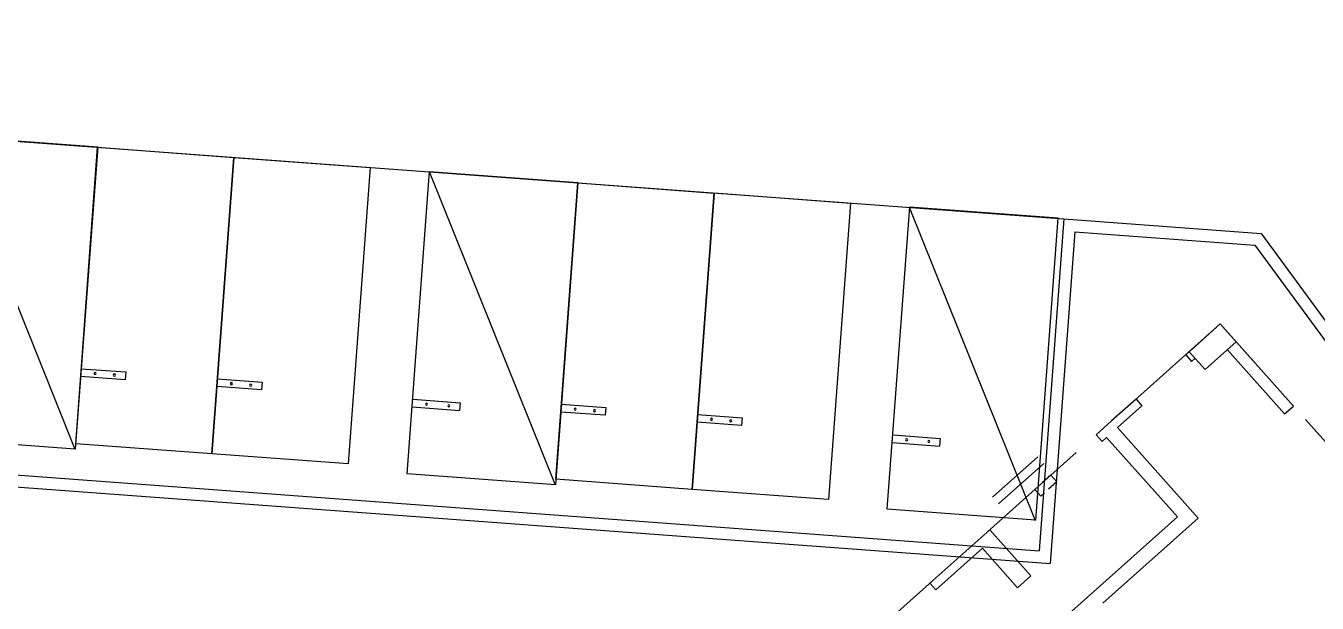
# Model space of a CAD drawing. Header units: millimetres. Extents: x 75184266 to 76346726, y -35850126 to -33679385.
# Drawn here: x 75380062 to 75401790, y -34512446 to -34502733 of the extents above; entities that cross this region are included whole.
import ezdxf

# ---------------------------------------------------------------- set-up
doc = ezdxf.new("R2010")
doc.units = ezdxf.units.MM
doc.header["$LTSCALE"] = 50
doc.header["$MEASUREMENT"] = 0
doc.linetypes.add('HIDDEN2', pattern=[0.1875, 0.125, -0.0625])
doc.linetypes.add('XR-지하3층$0$H', pattern=[1.3, 0.8, -0.5])
doc.layers.add('XR-지하3층$0$일반주차', color=8, linetype='CONTINUOUS')
doc.layers.add('XR-지하3층$0$확장형주차', color=8, linetype='CONTINUOUS')
doc.layers.add('건축', color=8, linetype='CONTINUOUS', plot=False)

# ---------------------------------------------------------------- blocks, each defined once
blk = doc.blocks.new('XR-지하3층$0$일반형 주차')
at = {"layer": 'XR-지하3층$0$일반주차'}
for p, q in [((750, 3865), (0, 3865)), ((0, 3735), (750, 3735)), ((750, 3735), (750, 3865))]:
    blk.add_line(p, q, dxfattribs=at)
blk.add_lwpolyline([(2300, 5000), (0, 5000), (0, 0), (2300, 0)], close=True, dxfattribs=at)
for centre in [(238, 3800), (563, 3800)]:
    blk.add_circle(centre, 17.5, dxfattribs=at)
blk = doc.blocks.new('XR-지하3층$0$확장형 주차')
at = {"layer": 'XR-지하3층$0$확장형주차', "color": 7}
for p, q in [((0, 3965), (800, 3965)), ((800, 3835), (800, 3965)), ((0, 3835), (800, 3835))]:
    blk.add_line(p, q, dxfattribs=at)
blk.add_lwpolyline([(2500, 5100), (0, 0)], dxfattribs=at)
blk.add_lwpolyline([(2500, 5091), (0, 5091), (0, -9), (2500, -9)], close=True, dxfattribs=at)
for centre in [(238, 3900), (613, 3900)]:
    blk.add_circle(centre, 17.5, dxfattribs=at)

msp = doc.modelspace()

# ---------------------------------------------------------------- linework, layer by layer
at = {"layer": '건축'}
for p, q in [((75353723.8, -34502733.4), (75397526, -34505982.1)), ((75399674.7, -34508181.7), (75400159.6, -34507748.9)), ((75400159.6, -34507748.9), (75400326.1, -34507935.4)), ((75399577.7, -34508268.2), (75399677.6, -34508380.2)), ((75398742.1, -34509014), (75398842, -34509125.9)), ((75401242.3, -34509262.3), (75401391.5, -34509129.1)), ((75401242.3, -34509262.3), (75401391.5, -34509129.1)), ((75398331.8, -34509380.2), (75398070.6, -34509613.3)), ((75398070.6, -34509613.3), (75398170.5, -34509725.2)), ((75397348, -34512858.5), (75399437, -34510994.1)), ((75398186, -34512445.8), (75399790, -34511014.1)), ((75395372.8, -34512222.2), (75395272.9, -34512110.3))]:
    msp.add_line(p, q, dxfattribs=at)
at = {"layer": '건축', "ltscale": 0.5}
for p, q in [((75397526, -34505982.1), (75397111.8, -34511566.8)), ((75397526, -34505982.1), (75400848, -34506228.5)), ((75397710.7, -34506196.4), (75397296.5, -34511781)), ((75397710.7, -34506196.4), (75400741.2, -34506421.2)), ((75400848, -34506228.5), (75404994.5, -34511884.3)), ((75400741.2, -34506421.2), (75404714.9, -34511841.2)), ((75360583, -34508857.5), (75397111.8, -34511566.8)), ((75360641.8, -34509062.4), (75397296.5, -34511781)), ((75397088.7, -34509983.8, 0), (75396327.7, -34510663, 0)), ((75397188.6, -34510095.7, 0), (75396427.6, -34510774.9, 0))]:
    msp.add_line(p, q, dxfattribs=at)
at = {"layer": '건축', "linetype": 'HIDDEN2', "ltscale": 30}
for q in [(75397041.1, -34510532.2), (75397409.5, -34510404.4)]:
    msp.add_line((75397309.7, -34510292.5), q, dxfattribs=at)
at = {"layer": '건축', "linetype": 'XR-지하3층$0$H', "ltscale": 50}
msp.add_lwpolyline([(75407254.5, -34515698.2), (75400159.6, -34507748.9), (75393057.1, -34514087.9), (75393956, -34515095.1), (75393195, -34515774.3), (75392542.2, -34516357), (75391959.6, -34515704.1), (75390377.1, -34517116.5), (75388679.2, -34515214), (75384575.8, -34518876.3), (75385213.8, -34519591.1), (75384655.9, -34520089.1), (75384608.3, -34520144.3), (75383173.4, -34518907.8), (75384054.6, -34517885.1), (75376842.6, -34511670.8)], dxfattribs=at)
at = {"layer": '건축'}
for points in [[(75400159.6, -34507748.9), (75399577.7, -34508268.2)], [(75401391.5, -34509129.1), (75400159.6, -34507748.9)], [(75399677.6, -34508380.2), (75399737.3, -34508326.9)], [(75401242.3, -34509262.3), (75400276.8, -34508180.5)], [(75398742.1, -34509014), (75398331.8, -34509380.2)], [(75398431.6, -34509492.2), (75398842, -34509125.9)], [(75398245.1, -34509658.6), (75398170.5, -34509725.2)], [(75399437, -34510994.1), (75398245.1, -34509658.6)], [(75399790, -34511014.1), (75398431.6, -34509492.2)], [(75396972.6, -34511987.3), (75396280.1, -34511211.4), (75395272.9, -34512110.3)], [(75396156.1, -34511523.1), (75395372.8, -34512222.2)], [(75396748.8, -34512187.1), (75396156.1, -34511523.1)], [(75396748.8, -34512187.1), (75396972.6, -34511987.3)]]:
    msp.add_lwpolyline(points, dxfattribs=at)
msp.add_lwpolyline([(75400159.6, -34507748.9), (75399637.4, -34508215), (75399903.7, -34508513.4), (75400426, -34508047.3)], close=True, dxfattribs=at)
at = {"layer": '건축', "linetype": 'HIDDEN2', "ltscale": 30}
for points in [[(75397041.1, -34510532.2), (75397140.9, -34510644.1)], [(75397409.5, -34510404.4), (75397140.9, -34510644.1)]]:
    msp.add_lwpolyline(points, dxfattribs=at)

# ---------------------------------------------------------------- block references
at = {"layer": '건축', "xscale": -1}
for name, p, rotation in [('XR-지하3층$0$확장형 주차', (75378777.5, -34504591.6), 175.7603163211493), ('XR-지하3층$0$일반형 주차', (75381270.7, -34504776.4), 175.7582056168232), ('XR-지하3층$0$일반형 주차', (75383564.4, -34504946.5), 175.7582056168232), ('XR-지하3층$0$확장형 주차', (75386855.3, -34505190.7), 175.7603163211493), ('XR-지하3층$0$일반형 주차', (75389348.5, -34505375.5), 175.7582056168232), ('XR-지하3층$0$일반형 주차', (75391642.2, -34505545.6), 175.7582056168232), ('XR-지하3층$0$확장형 주차', (75394933.1, -34505789.8), 175.7603163211493)]:
    msp.add_blockref(name, p, dxfattribs=dict(at, rotation=rotation))

doc.saveas('drawing.dxf')
